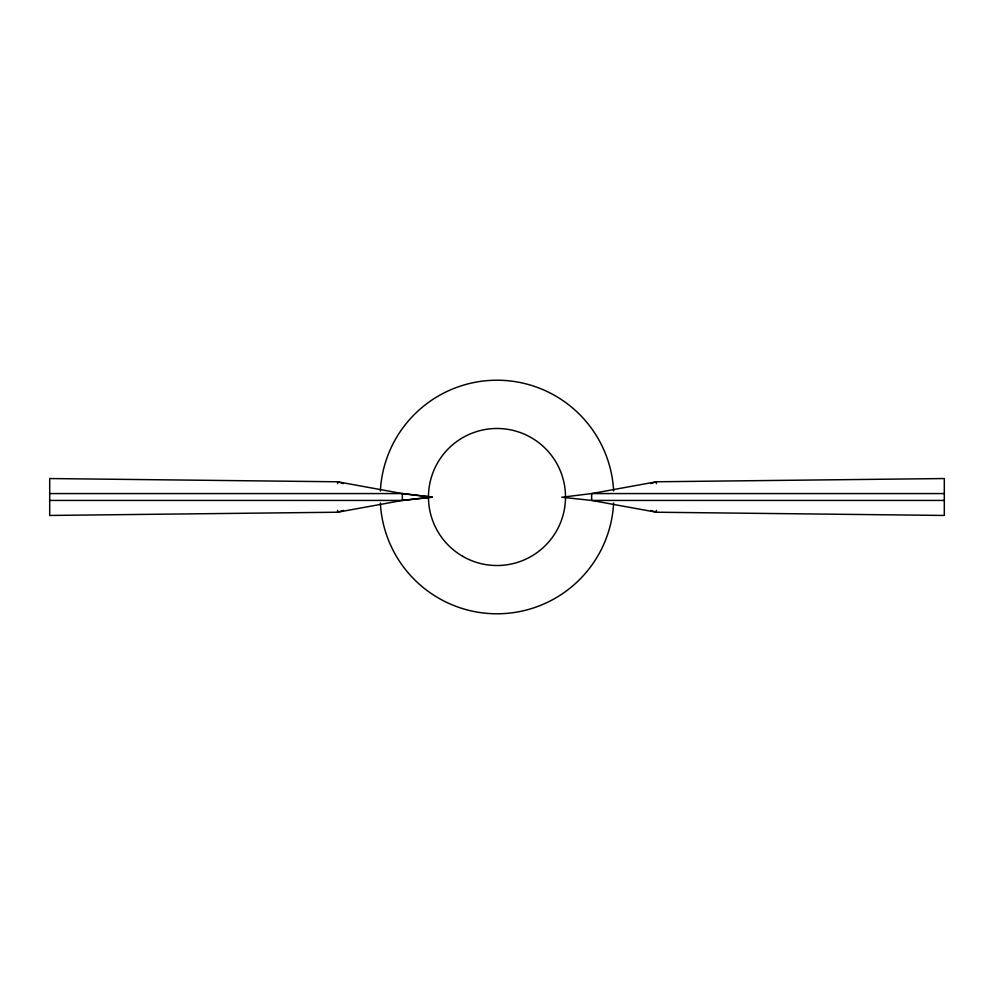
<?xml version="1.0" encoding="UTF-8"?>
<svg xmlns="http://www.w3.org/2000/svg" width="994" height="994" viewBox="0 0 994 994"><rect width="100%" height="100%" fill="white"/><g stroke="black" fill="none" stroke-linecap="round" stroke-linejoin="round"><path stroke-width="1.49" d="M343.427 510.419L337.637 512.221L49.7 515.451L49.7 478.549L337.637 481.779L402.346 493.571L432.266 497L402.346 500.429L337.637 512.221L337.637 510.32M650.759 483.519L656.363 481.779L944.3 478.549L944.3 515.451L656.363 512.221L591.654 500.429L561.734 497.248L591.654 493.571L656.363 481.779L656.363 483.68M49.7 500.429L402.346 500.429L432.266 497.248L402.346 493.571L49.7 493.571M944.3 493.571L591.654 493.571L591.654 500.429L944.3 500.429M650.759 510.481L656.363 512.221L656.363 510.32M343.427 483.581L337.637 481.779L337.637 483.68M402.346 493.571L402.346 500.429M613.633 503.001A116.783 116.783 0 0 1 497 613.783A116.783 116.783 0 0 1 380.367 503.001M380.367 490.999A116.783 116.783 0 0 1 497 380.217A116.783 116.783 0 0 1 613.633 490.999M462.744 556.342A68.511 68.511 0 0 0 565.511 497A68.511 68.511 0 0 0 462.744 437.658A68.511 68.511 0 0 0 462.744 556.342"/></g></svg>
